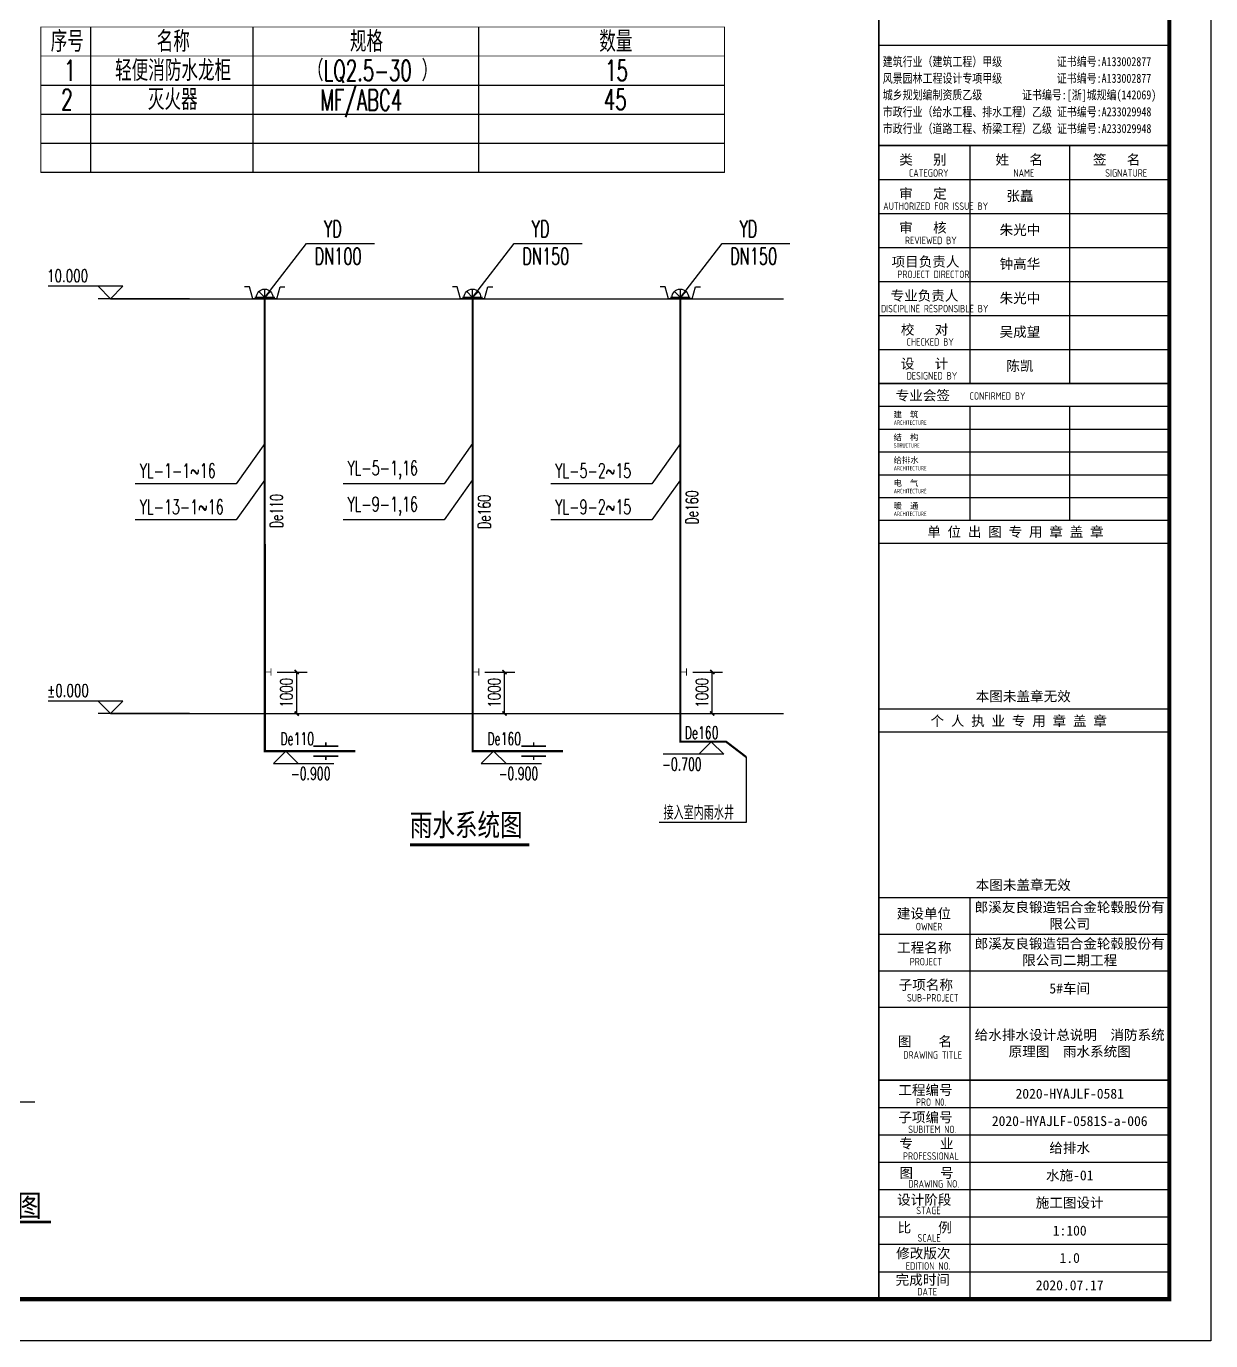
# Model space of a CAD drawing. Extents: x 14033796 to 29392202, y -1365078 to -465345.
# Drawn here: x 14647855 to 14676416, y -632343 to -600651 of the extents above; entities that cross this region are included whole.
import ezdxf

# ---------------------------------------------------------------- set-up
doc = ezdxf.new("R2010")
doc.units = 0
doc.header["$LTSCALE"] = 1000
doc.header["$MEASUREMENT"] = 0
for name, color, linetype in [('DIM_SYMB', 3, 'Continuous'), ('DIM_雨水', 3, 'Continuous'), ('EQUIP_污水', 7, 'Continuous'), ('EQUIP_雨水斗', 7, 'Continuous'), ('PIPE-雨水', 4, 'Continuous'), ('PUB_DIM', 3, 'Continuous'), ('PUB_TEXT', 7, 'Continuous'), ('PUB_TITLE', 4, 'Continuous'), ('TEXT_雨水', 7, 'Continuous'), ('TK', 4, 'Continuous'), ('TWT_DIM', 3, 'Continuous'), ('TWT_LEAD', 3, 'Continuous'), ('TWT_TAB', 7, 'Continuous'), ('TWT_TEXT', 7, 'Continuous'), ('VALVE_雨水', 7, 'Continuous')]:
    doc.layers.add(name, color=color, linetype=linetype)
doc.styles.add('-宋体', font='', dxfattribs={"width": 0.8})
doc.styles.add('_TCH_DIM', font='SIMPLEX', dxfattribs={"bigfont": 'GBCBIG'})
doc.styles.add('_TCH_DIM_T3', font='SIMPLEX', dxfattribs={"width": 0.705882, "bigfont": 'GBCBIG'})
doc.styles.add('_TWT_DIM_ELE', font='SIMPLEX', dxfattribs={"width": 0.8, "height": 3, "bigfont": 'HZTXT'})
doc.styles.add('_TWT_PIPEDN', font='SIMPLEX', dxfattribs={"width": 0.8, "height": 3, "bigfont": 'HZTXT'})
doc.styles.add('_TWT_SERIAL', font='COMPLEX', dxfattribs={"width": 0.8, "height": 3, "bigfont": 'HZTXT'})
doc.styles.add('_TWT_SHEET', font='SIMPLEX', dxfattribs={"width": 0.8, "height": 3.5, "bigfont": 'HZTXT'})
doc.styles.get("Standard").update_dxf_attribs({"font": 'gbenor.shx', "bigfont": 'gbcbig.shx'})
doc.styles.add('TK-LG-B', font='', dxfattribs={"width": 0.75})
doc.styles.add('TSSD_REIN', font='tssdeng.shx', dxfattribs={"width": 0.7, "bigfont": 'tssdchn.shx'})
doc.styles.add('图签宋体', font='', dxfattribs={"height": 300})
doc.styles.get('-宋体').set_extended_font_data('SimSun')
doc.styles.get('TK-LG-B').set_extended_font_data('SimSun')
doc.styles.get('图签宋体').set_extended_font_data('NSimSun')
doc.dimstyles.new('_TWT_ARCH&&50', dxfattribs={"dimtxt": 148.75, "dimasz": 50, "dimexe": 125, "dimexo": 150, "dimgap": 50, "dimtad": 1, "dimdec": 0, "dimzin": 0, "dimdsep": 46, "dimtxsty": '_TCH_DIM_T3', "dimblk": 'ARCHTICK', "dimcen": 0.09, "dimclrt": 7, "dimazin": 2, "dimtfac": 1, "dimtdec": 0, "dimtix": 1, "dimtmove": 2, "dimatfit": 3, "dimfxl": 0, "dimtolj": 1, "dimtzin": 0, "dimarcsym": 0})

# ---------------------------------------------------------------- blocks, each defined once
blk = doc.blocks.new('2012_0718_145648')
at = {"linetype": 'ByBlock'}
for p, q in [((-368, 285), (-487, 285)), ((-288, 0), (-368, 285)), ((-288, 0), (288, 0)), ((-240, 32), (240, 32)), ((0, 32), (-141, 174)), ((0, 32), (0, 232)), ((0, 32), (141, 174)), ((288, 0), (368, 285)), ((368, 285), (487, 285))]:
    blk.add_line(p, q, dxfattribs=at)
blk.add_arc((3, 32), 200, 0, 180, dxfattribs=at)
blk = doc.blocks.new('$ATTACHMENT$00000073')
at = {"const_width": 20}
for points in [[(0, 0), (150, 0)], [(150, 90), (150, -90)]]:
    blk.add_lwpolyline(points, dxfattribs=at)
blk = doc.blocks.new('$VALVE$00000553')
at = {"const_width": 30}
for points in [[(0, 100), (-250, 100), (-250, 100)], [(0, 100), (0, 175)], [(0, 100), (250, 100), (250, 100)], [(-250, -100), (-250, -100), (0, -100)], [(250, -100), (250, -100), (0, -100)], [(0, -175), (0, -100)]]:
    blk.add_lwpolyline(points, dxfattribs=at)
blk = doc.blocks.new('_ArchTick')
at = {"color": 0, "linetype": 'ByBlock', "const_width": 0.4}
blk.add_lwpolyline([(-0.5, -0.5), (0.5, 0.5)], dxfattribs=at)
blk = doc.blocks.new('*D246')
at = {"layer": 'Defpoints', "color": 0}
for p in [(14640886, -256325), (14641271, -256325), (14640886, -256825)]:
    blk.add_point(p, dxfattribs=at)
at = {"layer": 'TWT_DIM', "color": 0, "lineweight": -2}
for p, q in [((14641036, -256325), (14641396, -256325)), ((14641271, -256825), (14641271, -256325)), ((14641036, -256825), (14641396, -256825))]:
    blk.add_line(p, q, dxfattribs=at)
at = {"layer": 'TWT_DIM', "color": 0, "lineweight": -2, "xscale": 50, "yscale": 50, "zscale": 50}
for p, rotation in [((14641271, -256325), 90), ((14641271, -256825), 270)]:
    blk.add_blockref('_ArchTick', p, dxfattribs=dict(at, rotation=rotation))
at = {"layer": 'TWT_DIM', "color": 7, "insert": (14641147, -256575), "char_height": 148.8, "attachment_point": 5, "rotation": 90, "style": '_TCH_DIM_T3'}
blk.add_mtext('\\A1;1000', dxfattribs=at)
blk = doc.blocks.new('*D247')
at = {"layer": 'Defpoints', "color": 0}
for p in [(14643391, -256325), (14643776, -256325), (14643391, -256825)]:
    blk.add_point(p, dxfattribs=at)
at = {"layer": 'TWT_DIM', "color": 0, "lineweight": -2}
for p, q in [((14643541, -256325), (14643901, -256325)), ((14643776, -256825), (14643776, -256325)), ((14643541, -256825), (14643901, -256825))]:
    blk.add_line(p, q, dxfattribs=at)
at = {"layer": 'TWT_DIM', "color": 0, "lineweight": -2, "xscale": 50, "yscale": 50, "zscale": 50}
for p, rotation in [((14643776, -256325), 90), ((14643776, -256825), 270)]:
    blk.add_blockref('_ArchTick', p, dxfattribs=dict(at, rotation=rotation))
at = {"layer": 'TWT_DIM', "color": 7, "insert": (14643652, -256575), "char_height": 148.8, "attachment_point": 5, "rotation": 90, "style": '_TCH_DIM_T3'}
blk.add_mtext('\\A1;1000', dxfattribs=at)
blk = doc.blocks.new('*D248')
at = {"layer": 'Defpoints', "color": 0}
for p in [(14645896, -256325), (14646281, -256325), (14645896, -256825)]:
    blk.add_point(p, dxfattribs=at)
at = {"layer": 'TWT_DIM', "color": 0, "lineweight": -2}
for p, q in [((14646046, -256325), (14646406, -256325)), ((14646281, -256825), (14646281, -256325)), ((14646046, -256825), (14646406, -256825))]:
    blk.add_line(p, q, dxfattribs=at)
at = {"layer": 'TWT_DIM', "color": 0, "lineweight": -2, "xscale": 50, "yscale": 50, "zscale": 50}
for p, rotation in [((14646281, -256325), 90), ((14646281, -256825), 270)]:
    blk.add_blockref('_ArchTick', p, dxfattribs=dict(at, rotation=rotation))
at = {"layer": 'TWT_DIM', "color": 7, "insert": (14646157, -256575), "char_height": 148.8, "attachment_point": 5, "rotation": 90, "style": '_TCH_DIM_T3'}
blk.add_mtext('\\A1;1000', dxfattribs=at)
blk = doc.blocks.new('121444')
at = {"color": 3}
blk.add_line((3951865, -445935.6), (3955830.3, -445935.6), dxfattribs=at)
at = {"layer": 'DIM_SYMB', "const_width": 70}
blk.add_lwpolyline([(3951930.6, -448828.4), (3956217.4, -448828.4)], dxfattribs=at)
at = {"layer": 'PUB_TEXT', "style": '-宋体', "width": 0.8}
blk.add_text('消防系统原理图', height=531.65, dxfattribs=at).set_placement((3951930.6, -448700.9))
blk = doc.blocks.new('GeYuanFrame_50786743', base_point=(20.09, 4.53))
at = {"layer": 'PUB_TITLE'}
for points in [[(803.09, 235.33), (803.09, 292.73)], [(827.09, 235.33), (827.09, 292.73)], [(803.09, 202.33), (803.09, 229.83)], [(827.09, 202.33), (827.09, 229.83)], [(803.09, 14.53), (803.09, 111.33)]]:
    blk.add_lwpolyline(points, dxfattribs=at)
at = {"layer": 'TK'}
for p, q in [((781.09, 316.93), (851.09, 316.93)), ((781.09, 284.53), (851.09, 284.53)), ((781.09, 276.33), (851.09, 276.33)), ((781.09, 268.13), (851.09, 268.13)), ((781.09, 259.93), (851.09, 259.93)), ((781.09, 251.73), (851.09, 251.73)), ((781.09, 243.53), (851.09, 243.53)), ((781.09, 235.33), (851.09, 235.33)), ((781.09, 235.33), (851.09, 235.33)), ((781.09, 102.53), (851.09, 102.53)), ((781.09, 93.73), (851.09, 93.73)), ((781.09, 84.93), (803.09, 84.93)), ((781.09, 84.93), (851.09, 84.93)), ((781.09, 67.37), (851.09, 67.37)), ((781.09, 67.33), (851.09, 67.33)), ((781.09, 60.77), (851.09, 60.77)), ((781.09, 54.17), (851.09, 54.17)), ((781.09, 47.57), (851.09, 47.57)), ((781.09, 40.97), (851.09, 40.97)), ((781.09, 34.37), (851.09, 34.37)), ((781.09, 27.77), (851.09, 27.77)), ((781.09, 21.17), (851.09, 21.17)), ((781.09, 14.53), (851.09, 14.53))]:
    blk.add_line(p, q, dxfattribs=at)
blk.add_lwpolyline([(20.09, 4.53), (20.09, 598.53), (861.09, 598.53), (861.09, 4.53)], close=True, dxfattribs=at)
at = {"layer": 'TK', "const_width": 1}
blk.add_lwpolyline([(45.09, 588.53), (851.09, 588.53), (851.09, 14.53), (45.09, 14.53)], close=True, dxfattribs=at)
at = {"layer": 'TK'}
for points, const_width in [([(781.09, 588.53), (781.09, 14.53)], 0.4), ([(781.09, 292.73), (851.09, 292.73)], 0.35), ([(781.09, 292.73), (851.09, 292.73)], 0.35), ([(781.09, 235.33), (851.09, 235.33)], 0.35), ([(781.09, 202.33), (851.09, 202.33)], 0.35), ([(781.09, 156.83), (851.09, 156.83)], 0.35), ([(781.09, 111.33), (851.09, 111.33)], 0.35), ([(781.09, 67.37), (851.09, 67.37)], 0.35)]:
    blk.add_lwpolyline(points, dxfattribs=dict(at, const_width=const_width))
for points in [[(781.09, 292.73), (851.09, 292.73)], [(781.09, 235.33), (851.09, 235.33)], [(781.09, 229.83), (851.09, 229.83)], [(781.09, 224.33), (851.09, 224.33)], [(781.09, 218.83), (851.09, 218.83)], [(781.09, 213.33), (851.09, 213.33)], [(781.09, 207.83), (851.09, 207.83)], [(781.09, 202.33), (851.09, 202.33)], [(781.09, 196.83), (851.09, 196.83)], [(781.09, 151.33), (851.09, 151.33)]]:
    blk.add_lwpolyline(points, dxfattribs=at)
for s, height, style, width, p in [('建筑行业（建筑工程）甲级           证书编号:A133002877', 2.2, '-宋体', 0.8, (782, 311.83)), ('风景园林工程设计专项甲级           证书编号:A133002877', 2.2, '-宋体', 0.8, (782, 307.81)), ('城乡规划编制资质乙级        证书编号:[浙]城规编(142069)', 2.2, '-宋体', 0.8, (782, 303.82)), ('市政行业（给水工程、排水工程）乙级 证书编号:A233029948', 2.2, '-宋体', 0.8, (782, 299.74)), ('市政行业（道路工程、桥梁工程）乙级 证书编号:A233029948', 2.2, '-宋体', 0.8, (782, 295.69)), ('CATEGORY', 1.8, 'TSSD_REIN', 0.7, (788.32, 285.17)), ('NAME', 1.8, 'TSSD_REIN', 0.7, (813.51, 285.17)), ('SIGNATURE', 1.8, 'TSSD_REIN', 0.7, (835.66, 285.17)), ('AUTHORIZED FOR ISSUE BY', 1.8, 'TSSD_REIN', 0.7, (782.12, 277.17)), ('REVIEWED BY', 1.8, 'TSSD_REIN', 0.7, (787.36, 268.91)), ('PROJECT DIRECTOR', 1.8, 'TSSD_REIN', 0.7, (785.55, 260.74)), ('DISCIPLINE RESPONSIBLE BY', 1.8, 'TSSD_REIN', 0.7, (781.57, 252.48)), ('CHECKED BY', 1.8, 'TSSD_REIN', 0.7, (787.75, 244.44)), ('DESIGNED BY', 1.8, 'TSSD_REIN', 0.7, (787.76, 236.27)), ('CONFIRMED BY', 1.8, 'TSSD_REIN', 0.7, (802.94, 231.42)), ('ARCHITECTURE', 1.08, 'TSSD_REIN', 0.7, (784.65, 225.34)), ('STRUCTURE', 1.08, 'TSSD_REIN', 0.7, (784.65, 219.84)), ('ARCHITECTURE', 1.08, 'TSSD_REIN', 0.7, (784.65, 214.34)), ('ARCHITECTURE', 1.08, 'TSSD_REIN', 0.7, (784.65, 208.84)), ('ARCHITECTURE', 1.08, 'TSSD_REIN', 0.7, (784.65, 203.34)), ('OWNER', 1.8, 'TSSD_REIN', 0.7, (789.98, 103.48)), ('PROJECT', 1.8, 'TSSD_REIN', 0.7, (788.52, 95.02)), ('SUB-PROJECT', 1.8, 'TSSD_REIN', 0.7, (787.86, 86.3)), ('DRAWING TITLE', 1.8, 'TSSD_REIN', 0.7, (786.97, 72.53)), ('PRO N0.', 1.8, 'TSSD_REIN', 0.7, (790.01, 61.15)), ('SUBITEM NO.', 1.8, 'TSSD_REIN', 0.7, (788.15, 54.58)), ('PROFESSIONAL', 1.8, 'TSSD_REIN', 0.8, (786.88, 48.15)), ('DRAWING NO.', 1.8, 'TSSD_REIN', 0.7, (788.19, 41.45)), ('STAGE', 1.8, 'TSSD_REIN', 0.7, (790.09, 35.03)), ('SCALE', 1.8, 'TSSD_REIN', 0.7, (790.38, 28.42)), ('EDITION NO.', 1.8, 'TSSD_REIN', 0.8, (787.53, 21.64)), ('DATE', 1.8, 'TSSD_REIN', 0.7, (790.33, 15.45))]:
    blk.add_text(s, height=height, dxfattribs=dict(at, style=style, width=width)).set_placement(p)
at = {"layer": 'TK', "style": '图签宋体'}
for s, height, p in [('类   别', 2.4, (785.97, 288.09)), ('姓   名', 2.4, (809.2, 288.09)), ('签   名', 2.4, (832.68, 288.09)), ('审   定', 2.4, (785.97, 279.89)), ('审   核', 2.4, (785.97, 271.69)), ('项目负责人', 2.4, (784.13, 263.49)), ('专业负责人', 2.4, (783.89, 255.29)), ('校   对', 2.4, (786.38, 247.09)), ('设   计', 2.4, (786.36, 238.89)), ('专业会签', 2.4, (785.12, 231.24)), ('建  筑', 1.44, (784.61, 227.11)), ('结  构', 1.44, (784.61, 221.61)), ('给排水', 1.44, (784.61, 216.11)), ('电  气', 1.44, (784.61, 210.61)), ('暖  通', 1.44, (784.61, 205.11)), ('单 位 出 图 专 用 章 盖 章', 2.4, (792.72, 198.35)), ('本图未盖章无效', 2.4, (804.43, 158.7)), ('个 人 执 业 专 用 章 盖 章', 2.4, (793.52, 152.77)), ('本图未盖章无效', 2.4, (804.43, 113.2)), ('建设单位', 2.4, (785.39, 106.33)), ('工程名称', 2.4, (785.47, 98.12)), ('子项名称', 2.4, (785.85, 89.14)), ('图    名', 2.4, (785.63, 75.5)), ('工程编号', 2.4, (785.77, 63.77)), ('子项编号', 2.4, (785.77, 57.19)), ('专    业', 2.4, (786.01, 50.88)), ('图    号', 2.4, (786.02, 43.77)), ('设计阶段', 2.4, (785.45, 37.32)), ('比    例', 2.4, (785.59, 30.63)), ('修改版次', 2.4, (785.24, 24.41)), ('完成时间', 2.4, (785.11, 18.02))]:
    blk.add_text(s, height=height, dxfattribs=at).set_placement(p)
at = {"layer": 'TK', "char_height": 2.4, "attachment_point": 5, "style": '图签宋体'}
for s, insert, width in [('张矗', (815.09, 280.4), 24), ('朱光中', (815.09, 272.23), 24), ('钟高华', (815.09, 264.03), 24), ('朱光中', (815.09, 255.76), 24), ('吴成望', (815.09, 247.63), 24), ('陈凯', (815.09, 239.43), 24), ('郎溪友良锻造铝合金轮毂股份有限公司', (827.09, 106.93), 48), ('郎溪友良锻造铝合金轮毂股份有限公司二期工程', (827.09, 98.13), 48), ('5#车间', (827.09, 89.33), 48), ('给水排水设计总说明  消防系统原理图  雨水系统图', (827.09, 76.13), 48), ('2020-HYAJLF-0581', (827.09, 64.07), 48), ('2020-HYAJLF-0581S-a-006', (827.09, 57.47), 48), ('给排水', (827.09, 50.87), 48), ('水施-01', (827.09, 44.27), 48), ('施工图设计', (827.09, 37.67), 48), ('1:100', (827.09, 31.07), 48), ('1.0', (827.09, 24.47), 48), ('2020.07.17', (827.09, 17.88), 48)]:
    blk.add_mtext(s, dxfattribs=dict(at, insert=insert, width=width))
blk = doc.blocks.new('1325435')
at = {"layer": 'PIPE-雨水', "linetype": 'Continuous'}
for points in [[(14645896.2, -257165.2), (14645883.7, -257165.2), (14645883.7, -257177.7)], [(14645896.2, -257165.2), (14645896.2, -257177.7), (14645883.7, -257177.7)], [(14646449.5, -257165.2), (14646457.1, -257155.3), (14646453.7, -257152.7)], [(14646449.5, -257165.2), (14646449.5, -257152.7), (14646453.7, -257152.7)], [(14640886.1, -257278.3), (14640886.1, -257290.8), (14640873.6, -257290.8)], [(14640886.1, -257278.3), (14640873.6, -257278.3), (14640873.6, -257290.8)], [(14643391.1, -257278.3), (14643391.1, -257290.8), (14643378.6, -257290.8)], [(14643391.1, -257278.3), (14643378.6, -257278.3), (14643378.6, -257290.8)]]:
    blk.add_hatch(color=256, dxfattribs=at).paths.add_polyline_path(points)
at = {"color": 8}
for p, q in [((14639025.9, -251824.6), (14647141.2, -251824.6)), ((14639025.9, -256824.6), (14647141.2, -256824.6))]:
    blk.add_line(p, q, dxfattribs=at)
at = {"layer": 'DIM_SYMB', "const_width": 35}
blk.add_lwpolyline([(14642634.8, -258409), (14644076, -258409)], dxfattribs=at)
at = {"layer": 'DIM_雨水'}
for p, q in [((14640886.1, -251808.4), (14641389.2, -251159.8)), ((14641389.2, -251159.8), (14642207.8, -251159.8)), ((14643391.1, -251808.4), (14643894.2, -251159.8)), ((14643894.2, -251159.8), (14644712.8, -251159.8)), ((14645896.2, -251808.4), (14646399.3, -251159.8)), ((14646399.3, -251159.8), (14647217.9, -251159.8)), ((14640886.1, -253571.4), (14640542.4, -254055.1)), ((14643391.1, -253571.4), (14643047.4, -254055.1)), ((14645896.2, -253571.4), (14645552.5, -254055.1)), ((14640542.4, -254055.1), (14639325, -254055.1)), ((14640886.1, -254007.7), (14640542.4, -254491.5)), ((14643047.4, -254055.1), (14641830, -254055.1)), ((14643391.1, -254007.7), (14643047.4, -254491.5)), ((14645552.5, -254055.1), (14644335.1, -254055.1)), ((14645896.2, -254007.7), (14645552.5, -254491.5)), ((14640542.4, -254491.5), (14639325, -254491.5)), ((14643047.4, -254491.5), (14641830, -254491.5)), ((14645552.5, -254491.5), (14644335.1, -254491.5)), ((14646269.3, -257165.2), (14646119.3, -257315.2)), ((14646293.2, -257165.2), (14646119.3, -257165.2)), ((14646269.3, -257165.2), (14646419.3, -257315.2)), ((14641140.3, -257278.3), (14640990.3, -257428.3)), ((14641116.3, -257278.3), (14641290.3, -257278.3)), ((14641140.3, -257278.3), (14641290.3, -257428.3)), ((14643645.3, -257278.3), (14643495.3, -257428.3)), ((14643621.3, -257278.3), (14643795.3, -257278.3)), ((14643645.3, -257278.3), (14643795.3, -257428.3)), ((14646419.3, -257315.2), (14645691, -257315.2)), ((14640990.3, -257428.3), (14641718.5, -257428.3)), ((14643495.3, -257428.3), (14644223.6, -257428.3))]:
    blk.add_line(p, q, dxfattribs=at)
at = {"layer": 'PIPE-雨水', "linetype": 'Continuous', "ltscale": 0.5, "const_width": 25}
for points in [[(14640886, -251824.6), (14640886.1, -257278.3)], [(14643391.1, -251824.6), (14643391.1, -257278.3)], [(14645896.2, -251824.6), (14645896.2, -257165.2)], [(14645896.2, -257165.2), (14646449.5, -257165.2)], [(14646449.5, -257165.2), (14646691.4, -257350.1)], [(14641977.4, -257278.3), (14640886.1, -257278.3)], [(14644482.5, -257278.3), (14643391.1, -257278.3)]]:
    blk.add_lwpolyline(points, dxfattribs=at)
at = {"layer": 'PUB_DIM'}
for p, q in [((14639175.9, -251674.6), (14638275.9, -251674.6)), ((14639025.9, -251824.6), (14638875.9, -251674.6)), ((14639025.9, -251824.6), (14639175.9, -251674.6)), ((14639979.6, -251824.6), (14638875.9, -251824.6)), ((14639175.9, -256674.6), (14638275.9, -256674.6)), ((14639025.9, -256824.6), (14638875.9, -256674.6)), ((14639025.9, -256824.6), (14639175.9, -256674.6)), ((14639979.6, -256824.6), (14638875.9, -256824.6))]:
    blk.add_line(p, q, dxfattribs=at)
at = {"layer": 'TWT_LEAD'}
for p, q in [((14646691.4, -257350.1), (14646691.4, -258138.8)), ((14646691.4, -258138.8), (14645640.5, -258138.8))]:
    blk.add_line(p, q, dxfattribs=at)
at = {"layer": 'EQUIP_污水', "xscale": 0.5, "yscale": 0.5, "zscale": 0.5}
for p in [(14640886.1, -256325), (14643391.1, -256325), (14645896.2, -256325)]:
    blk.add_blockref('$ATTACHMENT$00000073', p, dxfattribs=at)
at = {"layer": 'EQUIP_雨水斗', "linetype": 'ByBlock', "xscale": -0.5, "yscale": 0.5, "zscale": 0.5}
for p in [(14640886, -251824.6), (14643391.1, -251824.6), (14645896.2, -251824.6)]:
    blk.add_blockref('2012_0718_145648', p, dxfattribs=at)
at = {"layer": 'VALVE_雨水', "xscale": -0.6, "yscale": 0.6, "zscale": 0.6, "rotation": 180}
for p in [(14641622.1, -257278.3), (14644127.1, -257278.3)]:
    blk.add_blockref('$VALVE$00000553', p, dxfattribs=at)
at = {"layer": 'DIM_雨水', "color": 7, "style": '_TWT_SERIAL', "width": 0.64}
for s, p in [('YD', (14641600.6, -251082)), ('YD', (14644105.6, -251082)), ('YD', (14646610.7, -251082)), ('DN100', (14641487.8, -251412)), ('DN150', (14643992.8, -251412)), ('DN150', (14646497.9, -251412))]:
    blk.add_text(s, height=200, dxfattribs=at).set_placement(p)
at = {"layer": 'PUB_TEXT'}
for s, height, style, width, p in [('10.000', 148.75, '_TCH_DIM', 0.705882, (14638260.9, -251622.1)), ('%%P0.000', 148.75, '_TCH_DIM', 0.705882, (14638260.9, -256622.1)), ('雨水系统图', 265.82, 'TK-LG-B', 0.75, (14642634.8, -258300.6))]:
    blk.add_text(s, height=height, dxfattribs=dict(at, style=style, width=width)).set_placement(p)
at = {"layer": 'TEXT_雨水', "linetype": 'Continuous', "style": '_TWT_PIPEDN', "width": 0.64}
for s, p in [('De160', (14646112.2, -254543.5)), ('De110', (14641102.1, -254587.6)), ('De160', (14643607.2, -254596.7))]:
    blk.add_text(s, height=150, rotation=90, dxfattribs=at).set_placement(p)
for s, p in [('De160', (14645949.1, -257129.3)), ('De110', (14641073, -257203.6)), ('De160', (14643568.9, -257203.6))]:
    blk.add_text(s, height=150, dxfattribs=at).set_placement(p)
at = {"layer": 'TWT_TEXT', "width": 0.64}
for s, height, style, p in [('YL-1-1~16', 175, '_TWT_SERIAL', (14639377.5, -253985.1)), ('YL-5-1,16', 175, '_TWT_SERIAL', (14641882.5, -253951.8)), ('YL-5-2~15', 175, '_TWT_SERIAL', (14644387.6, -253985.1)), ('YL-13-1~16', 175, '_TWT_SERIAL', (14639377.5, -254421.5)), ('YL-9-1,16', 175, '_TWT_SERIAL', (14641882.5, -254388.1)), ('YL-9-2~15', 175, '_TWT_SERIAL', (14644387.6, -254421.5)), ('-0.900', 150, '_TWT_DIM_ELE', (14641200.7, -257623.3)), ('-0.900', 150, '_TWT_DIM_ELE', (14643705.7, -257623.3)), ('-0.700', 150, '_TWT_DIM_ELE', (14645676, -257510.2))]:
    blk.add_text(s, height=height, dxfattribs=dict(at, style=style)).set_placement(p)
at = {"layer": 'TWT_TEXT'}
blk.add_text('接入室内雨水井', height=168.79, dxfattribs=at).set_placement((14645693, -258103.8))
at = {"layer": 'TWT_DIM'}
for p1, p2, picture, middle in [((14640886.1, -256824.6), (14640886.1, -256325), '*D246', (14641146.9, -256574.8)), ((14643391.1, -256824.6), (14643391.1, -256325), '*D247', (14643652, -256574.8)), ((14645896.2, -256824.6), (14645896.2, -256325), '*D248', (14646157.1, -256574.8))]:
    dim = blk.add_aligned_dim(p1=p1, p2=p2, distance=-385.3, text='1000', dimstyle='_TWT_ARCH&&50', dxfattribs=at)
    dim.commit()
    dim.dimension.update_dxf_attribs({"geometry": picture, "text_midpoint": middle})

msp = doc.modelspace()

# ---------------------------------------------------------------- linework, layer by layer
at = {"layer": 'TWT_TAB', "const_width": 20}
msp.add_lwpolyline([(14648204.7, -604168.1), (14664690.6, -604168.1), (14664690.6, -600668.1), (14648204.7, -600668.1)], close=True, dxfattribs=at)
at = {"layer": 'TWT_TAB'}
for points in [[(14649404.7, -600668.1), (14649404.7, -604168.1)], [(14653316.9, -600668.1), (14653316.9, -604168.1)], [(14658756.1, -600668.1), (14658756.1, -604168.1)], [(14648204.7, -602068.1), (14664690.6, -602068.1)], [(14648204.7, -602768.1), (14664690.6, -602768.1)], [(14648204.7, -603468.1), (14664690.6, -603468.1)], [(14648204.7, -604168.1), (14664690.6, -604168.1)]]:
    msp.add_lwpolyline(points, dxfattribs=at)
at = {"layer": 'TWT_TAB', "const_width": 20}
msp.add_lwpolyline([(14648204.7, -601368.1), (14664690.6, -601368.1)], dxfattribs=at)

# ---------------------------------------------------------------- block references
for name, p, xscale, yscale, zscale in [('GeYuanFrame_50786743', (14592316.1, -632342.5), 100, 100, 100), ('1325435', (-14628165.6, -103571.5), 2, 2, 2)]:
    msp.add_blockref(name, p, dxfattribs=dict(xscale=xscale, yscale=yscale, zscale=zscale))
msp.add_blockref('121444', (10692231.2, -180651))

# ---------------------------------------------------------------- texts
at = {"layer": 'TWT_TAB', "style": '_TWT_SHEET'}
for s, width, p in [('序号', 0.8, (14648444.1, -601268.1)), ('名称', 0.8, (14651000.2, -601268.1)), ('规格', 0.8, (14655658.5, -601268.1)), ('数量', 0.8, (14661671.3, -601268.1)), ('1', 0.64, (14648766.6, -601968.1)), ('轻便消防水龙柜', 0.8, (14649995.5, -601968.1)), ('（', 0.8, (14654624, -601968.1)), ('LQ2.5-30', 0.64, (14655024, -601968.1)), ('）', 0.8, (14657385.9, -601968.1)), ('15', 0.64, (14661814.4, -601968.1)), ('灭火器', 0.8, (14650786, -602668.1)), ('MF/ABC4', 0.64, (14654947, -602677.6)), ('2', 0.64, (14648698.1, -602668.1)), ('45', 0.64, (14661783.9, -602668.1))]:
    msp.add_text(s, height=500, dxfattribs=dict(at, width=width)).set_placement(p)

doc.saveas('drawing.dxf')
